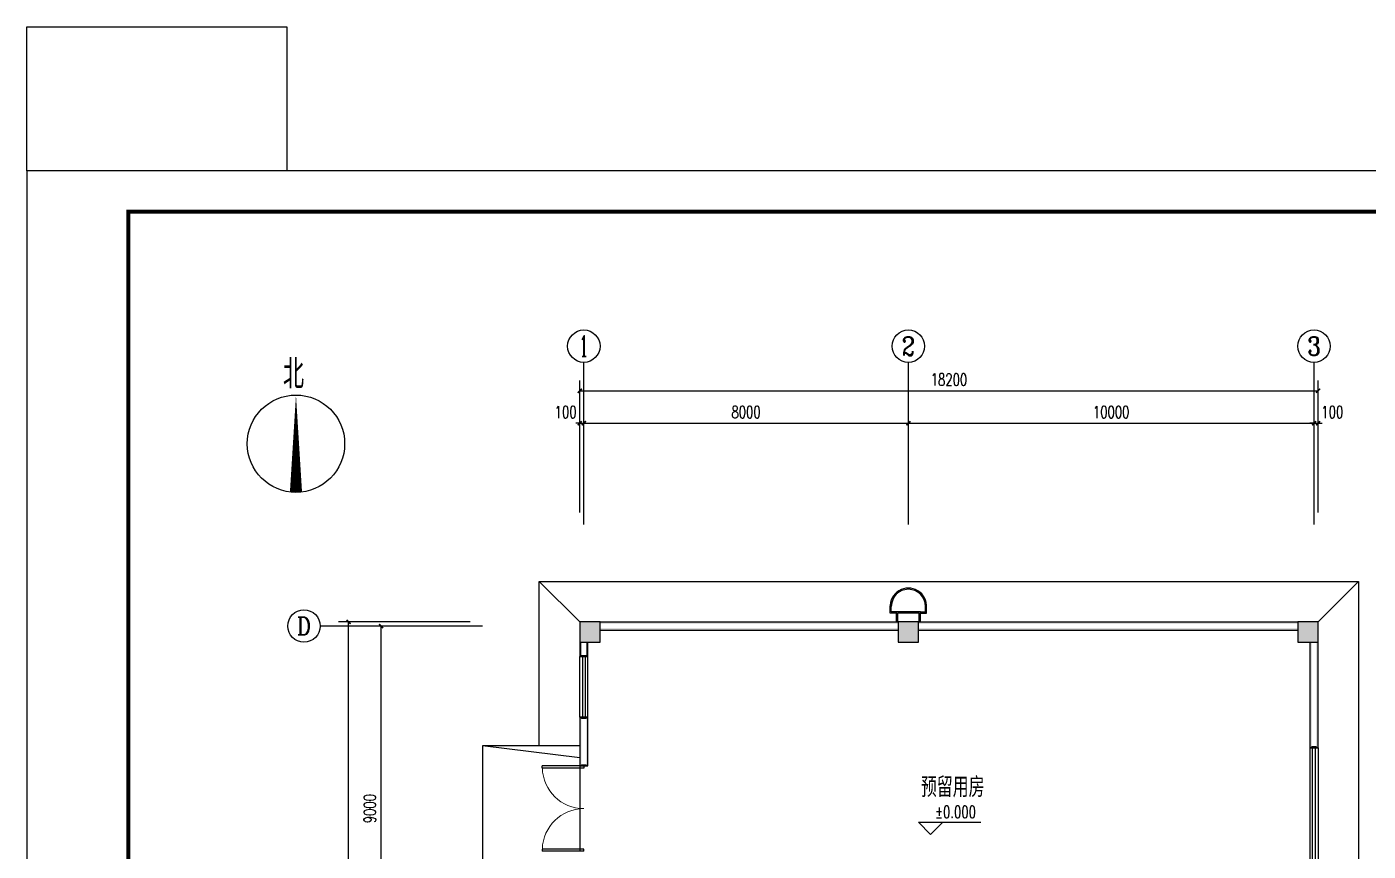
# Model space of a CAD drawing. Extents: x 5211311 to 5622788, y -441754 to -251897.
# Drawn here: x 5241988 to 5275055, y -380106 to -359784 of the extents above; entities that cross this region are included whole.
import ezdxf
from ezdxf.enums import TextEntityAlignment as Align

# ---------------------------------------------------------------- set-up
doc = ezdxf.new("R2010")
doc.units = 0
doc.header["$LTSCALE"] = 1000
doc.header["$MEASUREMENT"] = 0
doc.layers.get('0').update_dxf_attribs({"linetype": 'CONTINUOUS'})
doc.layers.get('Defpoints').update_dxf_attribs({"linetype": 'CONTINUOUS'})
doc.layers.add('_0', color=7, linetype='CONTINUOUS', lineweight=25)
for name, color, linetype in [('AXIS_TEXT', 7, 'CONTINUOUS'), ('PUB_HATCH', 8, 'CONTINUOUS'), ('PUB_TITLE', 4, 'CONTINUOUS'), ('建筑底图', 251, 'CONTINUOUS')]:
    doc.layers.add(name, color=color, linetype=linetype)
doc.styles.add('_HZTXT', font='txt.shx', dxfattribs={"width": 0.8, "bigfont": 'HZTXT.shx'})
doc.styles.add('_TCH_AXIS', font='COMPLEX', dxfattribs={"bigfont": 'GBCBIG'})
doc.styles.add('_TCH_DIM', font='SIMPLEX', dxfattribs={"bigfont": 'GBCBIG'})
doc.styles.add('_TCH_DIM_T3', font='SIMPLEX', dxfattribs={"width": 0.705882, "bigfont": 'GBCBIG'})
doc.styles.add('COMPLEX', font='COMPLEX')
doc.dimstyles.new('_TCH_ARCH&&100', dxfattribs={"dimtxt": 297.5, "dimasz": 100, "dimexe": 250, "dimexo": 300, "dimgap": 126.25, "dimtad": 1, "dimdec": 0, "dimzin": 0, "dimdsep": 46, "dimtxsty": '_TCH_DIM_T3', "dimblk": 'ARCHTICK', "dimcen": 0.09, "dimclrt": 7, "dimazin": 2, "dimtfac": 1, "dimtdec": 0, "dimtix": 1, "dimtmove": 2, "dimatfit": 3, "dimfxl": 0, "dimtolj": 1, "dimtzin": 0, "dimarcsym": 0})

# ---------------------------------------------------------------- blocks, each defined once
blk = doc.blocks.new('$TCHSYS$WIN2D')
for p, q in [((-0.5, 0.5), (0.5, 0.5)), ((-0.5, 0.5), (-0.5, -0.5)), ((0.5, 0.5), (0.5, -0.5)), ((0.5, 0.167), (-0.5, 0.167)), ((0.5, -0.167), (-0.5, -0.167)), ((-0.5, -0.5), (0.5, -0.5))]:
    blk.add_line(p, q)
blk = doc.blocks.new('$DorLib2D$00000002')
for p, q in [((-0.5, 0), (-0.5, 0.4875)), ((-0.475, 0.4875), (-0.5, 0.4875)), ((-0.475, 0), (-0.475, 0.4875)), ((0.475, 0), (0.475, 0.4875)), ((0.475, 0.4875), (0.5, 0.4875)), ((0.5, 0), (0.5, 0.4875)), ((-0.5, 0), (-0.475, 0)), ((0.5, 0), (0.475, 0))]:
    blk.add_line(p, q)
at = {"lineweight": 13}
for centre, start, end in [((-0.4875, 0), 0, 88.53072), ((0.4875, 0), 91.46928, 180)]:
    blk.add_arc(centre, 0.4875, start, end, dxfattribs=at)
blk = doc.blocks.new('_FZH')
blk.add_lwpolyline([(-0.5, -0.5), (0.5, -0.5), (0.5, 0.5), (-0.5, 0.5)], close=True)
at = {"layer": 'PUB_HATCH'}
blk.add_solid([(-0.5, -0.5), (0.5, -0.5), (-0.5, 0.5), (0.5, 0.5)], dxfattribs=at)
blk = doc.blocks.new('_ArchTick')
at = {"color": 0, "linetype": 'ByBlock', "const_width": 0.4}
blk.add_lwpolyline([(-0.5, -0.5), (0.5, 0.5)], dxfattribs=at)
blk = doc.blocks.new('*D19')
at = {"layer": 'Defpoints', "color": 0, "transparency": 16777216}
for p in [(5250720, -374556), (5253220, -374556), (5253220, -383556)]:
    blk.add_point(p, dxfattribs=at)
at = {"layer": '建筑底图', "color": 0, "lineweight": -2, "transparency": 16777216}
for p, q in [((5252920, -374556), (5250470, -374556)), ((5250720, -383556), (5250720, -374556)), ((5252920, -383556), (5250470, -383556))]:
    blk.add_line(p, q, dxfattribs=at)
at = {"layer": '建筑底图', "color": 0, "lineweight": -2, "transparency": 16777216, "xscale": 100, "yscale": 100, "zscale": 100}
for p, rotation in [((5250720, -374556), 90), ((5250720, -383556), 270)]:
    blk.add_blockref('_ArchTick', p, dxfattribs=dict(at, rotation=rotation))
at = {"layer": '建筑底图', "color": 7, "transparency": 16777216, "insert": (5250445, -379056), "char_height": 297.5, "attachment_point": 5, "rotation": 90, "style": '_TCH_DIM_T3'}
blk.add_mtext('\\A1;9000', dxfattribs=at)
blk = doc.blocks.new('*D20')
at = {"layer": 'Defpoints', "color": 0, "transparency": 16777216}
for p in [(5249920, -374456), (5253220, -374456), (5253220, -396656)]:
    blk.add_point(p, dxfattribs=at)
at = {"layer": '建筑底图', "color": 0, "lineweight": -2, "transparency": 16777216}
for p, q in [((5252920, -374456), (5249670, -374456)), ((5249920, -396656), (5249920, -374456)), ((5252920, -396656), (5249670, -396656))]:
    blk.add_line(p, q, dxfattribs=at)
at = {"layer": '建筑底图', "color": 0, "lineweight": -2, "transparency": 16777216, "xscale": 100, "yscale": 100, "zscale": 100}
for p, rotation in [((5249920, -374456), 90), ((5249920, -396656), 270)]:
    blk.add_blockref('_ArchTick', p, dxfattribs=dict(at, rotation=rotation))
at = {"layer": '建筑底图', "color": 7, "transparency": 16777216, "insert": (5249645, -385556), "char_height": 297.5, "attachment_point": 5, "rotation": 90, "style": '_TCH_DIM_T3'}
blk.add_mtext('\\A1;22200', dxfattribs=at)
blk = doc.blocks.new('_AXISO')
blk.add_circle((0, 0), 0.5)
at = {"layer": 'AXIS_TEXT', "style": 'COMPLEX', "width": 1.041667}
blk.add_attdef('A', text='', height=0.56, dxfattribs=at).set_placement((-0.25, -0.28), (0.25, -0.28), align=Align.FIT)
blk = doc.blocks.new('*D21')
at = {"layer": 'Defpoints', "color": 0, "transparency": 16777216}
for p in [(5255720, -369556), (5255620, -372056), (5255720, -372056)]:
    blk.add_point(p, dxfattribs=at)
at = {"layer": '建筑底图', "color": 0, "lineweight": -2, "transparency": 16777216}
for p, q in [((5255620, -371756), (5255620, -369306)), ((5255720, -371756), (5255720, -369306)), ((5255620, -369556), (5255520, -369556)), ((5255620, -369556), (5255720, -369556)), ((5255720, -369556), (5255820, -369556))]:
    blk.add_line(p, q, dxfattribs=at)
at = {"layer": '建筑底图', "color": 0, "lineweight": -2, "transparency": 16777216, "xscale": 100, "yscale": 100, "zscale": 100}
blk.add_blockref('_ArchTick', (5255620, -369556), dxfattribs=at)
at = {"layer": '建筑底图', "color": 0, "lineweight": -2, "transparency": 16777216, "xscale": 100, "yscale": 100, "zscale": 100, "rotation": 180}
blk.add_blockref('_ArchTick', (5255720, -369556), dxfattribs=at)
at = {"layer": '建筑底图', "color": 7, "transparency": 16777216, "insert": (5255270, -369281), "char_height": 297.5, "attachment_point": 5, "style": '_TCH_DIM_T3'}
blk.add_mtext('\\A1;100', dxfattribs=at)
blk = doc.blocks.new('*D22')
at = {"layer": 'Defpoints', "color": 0, "transparency": 16777216}
for p in [(5263720, -369556), (5255720, -372056), (5263720, -372056)]:
    blk.add_point(p, dxfattribs=at)
at = {"layer": '建筑底图', "color": 0, "lineweight": -2, "transparency": 16777216}
for p, q in [((5255720, -371756), (5255720, -369306)), ((5263720, -371756), (5263720, -369306)), ((5255720, -369556), (5263720, -369556))]:
    blk.add_line(p, q, dxfattribs=at)
at = {"layer": '建筑底图', "color": 0, "lineweight": -2, "transparency": 16777216, "xscale": 100, "yscale": 100, "zscale": 100, "rotation": 180}
blk.add_blockref('_ArchTick', (5255720, -369556), dxfattribs=at)
at = {"layer": '建筑底图', "color": 0, "lineweight": -2, "transparency": 16777216, "xscale": 100, "yscale": 100, "zscale": 100}
blk.add_blockref('_ArchTick', (5263720, -369556), dxfattribs=at)
at = {"layer": '建筑底图', "color": 7, "transparency": 16777216, "insert": (5259720, -369281), "char_height": 297.5, "attachment_point": 5, "style": '_TCH_DIM_T3'}
blk.add_mtext('\\A1;8000', dxfattribs=at)
blk = doc.blocks.new('*D23')
at = {"layer": 'Defpoints', "color": 0, "transparency": 16777216}
for p in [(5273720, -369556), (5263720, -372056), (5273720, -372056)]:
    blk.add_point(p, dxfattribs=at)
at = {"layer": '建筑底图', "color": 0, "lineweight": -2, "transparency": 16777216}
for p, q in [((5263720, -371756), (5263720, -369306)), ((5273720, -371756), (5273720, -369306)), ((5263720, -369556), (5273720, -369556))]:
    blk.add_line(p, q, dxfattribs=at)
at = {"layer": '建筑底图', "color": 0, "lineweight": -2, "transparency": 16777216, "xscale": 100, "yscale": 100, "zscale": 100, "rotation": 180}
blk.add_blockref('_ArchTick', (5263720, -369556), dxfattribs=at)
at = {"layer": '建筑底图', "color": 0, "lineweight": -2, "transparency": 16777216, "xscale": 100, "yscale": 100, "zscale": 100}
blk.add_blockref('_ArchTick', (5273720, -369556), dxfattribs=at)
at = {"layer": '建筑底图', "color": 7, "transparency": 16777216, "insert": (5268720, -369281), "char_height": 297.5, "attachment_point": 5, "style": '_TCH_DIM_T3'}
blk.add_mtext('\\A1;10000', dxfattribs=at)
blk = doc.blocks.new('*D24')
at = {"layer": 'Defpoints', "color": 0, "transparency": 16777216}
for p in [(5273820, -369556), (5273720, -372056), (5273820, -372056)]:
    blk.add_point(p, dxfattribs=at)
at = {"layer": '建筑底图', "color": 0, "lineweight": -2, "transparency": 16777216}
for p, q in [((5273720, -371756), (5273720, -369306)), ((5273820, -371756), (5273820, -369306)), ((5273720, -369556), (5273620, -369556)), ((5273720, -369556), (5273820, -369556)), ((5273820, -369556), (5273920, -369556))]:
    blk.add_line(p, q, dxfattribs=at)
at = {"layer": '建筑底图', "color": 0, "lineweight": -2, "transparency": 16777216, "xscale": 100, "yscale": 100, "zscale": 100}
blk.add_blockref('_ArchTick', (5273720, -369556), dxfattribs=at)
at = {"layer": '建筑底图', "color": 0, "lineweight": -2, "transparency": 16777216, "xscale": 100, "yscale": 100, "zscale": 100, "rotation": 180}
blk.add_blockref('_ArchTick', (5273820, -369556), dxfattribs=at)
at = {"layer": '建筑底图', "color": 7, "transparency": 16777216, "insert": (5274170, -369281), "char_height": 297.5, "attachment_point": 5, "style": '_TCH_DIM_T3'}
blk.add_mtext('\\A1;100', dxfattribs=at)
blk = doc.blocks.new('*D25')
at = {"layer": 'Defpoints', "color": 0, "transparency": 16777216}
for p in [(5273820, -368756), (5255620, -372056), (5273820, -372056)]:
    blk.add_point(p, dxfattribs=at)
at = {"layer": '建筑底图', "color": 0, "lineweight": -2, "transparency": 16777216}
for p, q in [((5255620, -371756), (5255620, -368506)), ((5273820, -371756), (5273820, -368506)), ((5255620, -368756), (5273820, -368756))]:
    blk.add_line(p, q, dxfattribs=at)
at = {"layer": '建筑底图', "color": 0, "lineweight": -2, "transparency": 16777216, "xscale": 100, "yscale": 100, "zscale": 100, "rotation": 180}
blk.add_blockref('_ArchTick', (5255620, -368756), dxfattribs=at)
at = {"layer": '建筑底图', "color": 0, "lineweight": -2, "transparency": 16777216, "xscale": 100, "yscale": 100, "zscale": 100}
blk.add_blockref('_ArchTick', (5273820, -368756), dxfattribs=at)
at = {"layer": '建筑底图', "color": 7, "transparency": 16777216, "insert": (5264720, -368481), "char_height": 297.5, "attachment_point": 5, "style": '_TCH_DIM_T3'}
blk.add_mtext('\\A1;18200', dxfattribs=at)

msp = doc.modelspace()

# ---------------------------------------------------------------- hatches: boundary and pattern name
at = {"layer": '建筑底图'}
for points in [[(5256120.1, -374456.3), (5255620.1, -374456.3), (5255660.1, -374496.3), (5256080.1, -374496.3)], [(5255620.1, -374456.3), (5255620.1, -374956.3), (5255660.1, -374916.3), (5255660.1, -374496.3)], [(5256120.1, -374956.3), (5256120.1, -374456.3), (5256080.1, -374496.3), (5256080.1, -374916.3)], [(5263470.1, -374496.3), (5263470.1, -374456.3), (5256120.1, -374456.3), (5256120.1, -374496.3)], [(5263470.1, -374656.3), (5263470.1, -374616.3), (5256120.1, -374616.3), (5256120.1, -374656.3)], [(5263970.1, -374456.3), (5263470.1, -374456.3), (5263510.1, -374496.3), (5263930.1, -374496.3)], [(5263470.1, -374456.3), (5263470.1, -374956.3), (5263510.1, -374916.3), (5263510.1, -374496.3)], [(5263970.1, -374956.3), (5263970.1, -374456.3), (5263930.1, -374496.3), (5263930.1, -374916.3)], [(5273320.1, -374496.3), (5273320.1, -374456.3), (5263970.1, -374456.3), (5263970.1, -374496.3)], [(5273320.1, -374656.3), (5273320.1, -374616.3), (5263970.1, -374616.3), (5263970.1, -374656.3)], [(5273820.1, -374456.3), (5273320.1, -374456.3), (5273360.1, -374496.3), (5273780.1, -374496.3)], [(5273320.1, -374456.3), (5273320.1, -374956.3), (5273360.1, -374916.3), (5273360.1, -374496.3)], [(5273820.1, -374956.3), (5273820.1, -374456.3), (5273780.1, -374496.3), (5273780.1, -374916.3)], [(5255620.1, -374956.3), (5256120.1, -374956.3), (5256080.1, -374916.3), (5255660.1, -374916.3)], [(5255660.1, -374956.3), (5255620.1, -374956.3), (5255620.1, -375306.3), (5255660.1, -375266.3)], [(5255820.1, -374956.3), (5255780.1, -374956.3), (5255780.1, -375266.3), (5255820.1, -375306.3)], [(5263470.1, -374956.3), (5263970.1, -374956.3), (5263930.1, -374916.3), (5263510.1, -374916.3)], [(5273320.1, -374956.3), (5273820.1, -374956.3), (5273780.1, -374916.3), (5273360.1, -374916.3)], [(5273660.1, -374956.3), (5273620.1, -374956.3), (5273620.1, -377556.3), (5273660.1, -377516.3)], [(5273820.1, -374956.3), (5273780.1, -374956.3), (5273780.1, -377516.3), (5273820.1, -377556.3)], [(5255620.1, -375306.3), (5255820.1, -375306.3), (5255780.1, -375266.3), (5255660.1, -375266.3)], [(5255620.1, -376806.3), (5255620.1, -378006.3), (5255660.1, -377966.3), (5255660.1, -376846.3)], [(5255820.1, -376806.3), (5255620.1, -376806.3), (5255660.1, -376846.3), (5255780.1, -376846.3)], [(5255820.1, -378006.3), (5255820.1, -376806.3), (5255780.1, -376846.3), (5255780.1, -377966.3)], [(5273620.1, -377556.3), (5273820.1, -377556.3), (5273780.1, -377516.3), (5273660.1, -377516.3)], [(5255620.1, -378006.3), (5255820.1, -378006.3), (5255780.1, -377966.3), (5255660.1, -377966.3)]]:
    msp.add_hatch(color=256, dxfattribs=at).paths.add_polyline_path(points)

# ---------------------------------------------------------------- linework, layer by layer
at = {"layer": '_0', "color": 0}
msp.add_lwpolyline([(5241988.4, -359783.9), (5248400.7, -359783.9), (5248400.7, -363337.3), (5241988.4, -363337.3)], close=True, dxfattribs=at)
at = {"layer": 'PUB_TITLE', "color": 4}
msp.add_lwpolyline([(5241988.4, -422737.3), (5326088.4, -422737.3), (5326088.4, -363337.3), (5241988.4, -363337.3)], close=True, dxfattribs=at)
at = {"layer": 'PUB_TITLE', "color": 4, "const_width": 100}
msp.add_lwpolyline([(5244488.4, -421737.3), (5325088.4, -421737.3), (5325088.4, -364337.3), (5244488.4, -364337.3)], close=True, dxfattribs=at)
at = {"layer": '建筑底图'}
for p, q in [((5255720.1, -372056.3), (5255720.1, -368056.3)), ((5263720.1, -372056.3), (5263720.1, -368056.3)), ((5273720.1, -372056.3), (5273720.1, -368056.3)), ((5255620.1, -374456.3), (5254620.1, -373456.3)), ((5273820.1, -374456.3), (5274820.1, -373456.3)), ((5263271.1, -374236.3), (5263271.1, -374056.3)), ((5263420.1, -374236.3), (5263271.1, -374236.3)), ((5263300.1, -374206.3), (5263300.1, -374071)), ((5263420.1, -374206.3), (5263300.1, -374206.3)), ((5264020.1, -374206.3), (5264140.1, -374206.3)), ((5264020.1, -374236.3), (5264169.1, -374236.3)), ((5264140.1, -374206.3), (5264140.1, -374071)), ((5264169.1, -374236.3), (5264169.1, -374056.3)), ((5253220.1, -374556.3), (5249220.1, -374556.3)), ((5256120.1, -374456.3), (5263470.1, -374456.3)), ((5263970.1, -374456.3), (5273320.1, -374456.3)), ((5255620.1, -374956.3), (5255620.1, -375306.3)), ((5255820.1, -375306.3), (5255820.1, -374956.3)), ((5256120.1, -374656.3), (5263470.1, -374656.3)), ((5263970.1, -374656.3), (5273320.1, -374656.3)), ((5273620.1, -374956.3), (5273620.1, -377556.3)), ((5273820.1, -377556.3), (5273820.1, -374956.3)), ((5255620.1, -375306.3), (5255820.1, -375306.3)), ((5255620.1, -376806.3), (5255620.1, -378006.3)), ((5255820.1, -376806.3), (5255620.1, -376806.3)), ((5255820.1, -378006.3), (5255820.1, -376806.3)), ((5253220.1, -377506.3), (5253220.1, -380606.3)), ((5255620.1, -377806.3), (5253220.1, -377506.3)), ((5255620.1, -377506.3), (5253220.1, -377506.3)), ((5273620.1, -377556.3), (5273820.1, -377556.3)), ((5255620.1, -378006.3), (5255620.1, -380106.3)), ((5255620.1, -378006.3), (5255820.1, -378006.3)), ((5264266.6, -379693.1), (5263966.6, -379393.1)), ((5263966.6, -379393.1), (5265506.8, -379393.1)), ((5264266.6, -379693.1), (5264566.6, -379393.1))]:
    msp.add_line(p, q, dxfattribs=at)
msp.add_lwpolyline([(5248623.7, -371261.1, 300, 0, 0), (5248623.7, -368861.1, 0, 0, 0)], format="xyseb", dxfattribs=at)
for points in [[(5254620.1, -377506.3), (5254620.1, -373456.3), (5274820.1, -373456.3), (5274820.1, -397656.3), (5270270.1, -397656.3)], [(5264020.1, -374456.3), (5264020.1, -374206.3), (5263420.1, -374206.3), (5263420.1, -374456.3)], [(5263990.1, -374456.3), (5263990.1, -374236.3), (5263450.1, -374236.3), (5263450.1, -374456.3)]]:
    msp.add_lwpolyline(points, dxfattribs=at)
msp.add_circle((5248623.7, -370061.1), 1200, dxfattribs=at)
for radius, start, end in [(450, 356.17745, 183.82255), (420, 0, 180)]:
    msp.add_arc((5263720.1, -374071), radius, start, end, dxfattribs=at)

# ---------------------------------------------------------------- block references
ref = msp.add_blockref('_AXISO', (5255720.1, -367656.3), dxfattribs=dict(at, xscale=800, yscale=800, zscale=800))
ref.add_attrib('A', '1', dxfattribs={"layer": 'AXIS_TEXT', "color": 0, "height": 514.7, "style": '_TCH_AXIS'}).set_placement((5255609.8, -367913.6), (5255830.4, -367913.6), align=Align.FIT)
ref = msp.add_blockref('_AXISO', (5263720.1, -367656.3), dxfattribs=dict(at, xscale=800, yscale=800, zscale=800))
ref.add_attrib('A', '2', dxfattribs={"layer": 'AXIS_TEXT', "color": 0, "height": 465.9, "style": '_TCH_AXIS'}).set_placement((5263564.7, -367889.2), (5263875.4, -367889.2), align=Align.FIT)
ref = msp.add_blockref('_AXISO', (5273720.1, -367656.3), dxfattribs=dict(at, xscale=800, yscale=800, zscale=800))
ref.add_attrib('A', '3', dxfattribs={"layer": 'AXIS_TEXT', "color": 0, "height": 465.9, "style": '_TCH_AXIS'}).set_placement((5273564.7, -367889.2), (5273875.4, -367889.2), align=Align.FIT)
ref = msp.add_blockref('_AXISO', (5248820.1, -374556.3), dxfattribs=dict(at, xscale=800, yscale=800, zscale=800))
ref.add_attrib('A', 'D', dxfattribs={"layer": 'AXIS_TEXT', "color": 0, "height": 435.3, "style": '_TCH_AXIS'}).set_placement((5248643.9, -374773.9), (5248996.2, -374773.9), align=Align.FIT)
at = {"layer": '建筑底图', "xscale": 500, "yscale": 500, "zscale": 500}
for p in [(5255870.1, -374706.3), (5263720.1, -374706.3), (5273570.1, -374706.3)]:
    msp.add_blockref('_FZH', p, dxfattribs=at)
at = {"layer": '建筑底图'}
for name, p, xscale, yscale, zscale, rotation in [('$TCHSYS$WIN2D', (5255720.1, -376056.3), -1500, 200, -1500, 270.0000000000237), ('$TCHSYS$WIN2D', (5273720.1, -379056.3), 3000, -200, 3000, 269.9999999999763), ('$DorLib2D$00000002', (5255720.1, -379056.3), -2100, -2100, -2100, 270.0000000000237)]:
    msp.add_blockref(name, p, dxfattribs=dict(at, xscale=xscale, yscale=yscale, zscale=zscale, rotation=rotation))

# ---------------------------------------------------------------- texts
at = {"layer": '建筑底图', "style": '_TCH_DIM'}
msp.add_text('北', height=723.4, dxfattribs=at).set_placement((5248302.4, -368707.4))
at = {"layer": '建筑底图'}
for s, height, style, width, p in [('预留用房', 490.23, '_HZTXT', 0.8, (5264029, -378773.6)), ('%%P0.000', 297.5, '_TCH_DIM', 0.705882, (5264376.8, -379288.1))]:
    msp.add_text(s, height=height, dxfattribs=dict(at, style=style, width=width)).set_placement(p)

# ---------------------------------------------------------------- dimensions: what is measured, and where the dimension line sits
for p1, p2, distance, picture, middle in [((5255620.1, -372056.3), (5273820.1, -372056.3), 3300, '*D25', (5264720.1, -368481.3)), ((5255720.1, -372056.3), (5263720.1, -372056.3), 2500, '*D22', (5259720.1, -369281.3)), ((5263720.1, -372056.3), (5273720.1, -372056.3), 2500, '*D23', (5268720.1, -369281.3)), ((5253220.1, -396656.3), (5253220.1, -374456.3), 3300, '*D20', (5249645.1, -385556.3)), ((5253220.1, -383556.3), (5253220.1, -374556.3), 2500, '*D19', (5250445.1, -379056.3))]:
    dim = msp.add_aligned_dim(p1=p1, p2=p2, distance=distance, dimstyle='_TCH_ARCH&&100', dxfattribs=at)
    dim.commit()
    dim.dimension.update_dxf_attribs({"geometry": picture, "text_midpoint": middle})
for base, p1, p2, picture, middle in [((5255720.1, -369556.3), (5255620.1, -372056.3), (5255720.1, -372056.3), '*D21', (5255270.1, -369281.3)), ((5273820.1, -369556.3), (5273720.1, -372056.3), (5273820.1, -372056.3), '*D24', (5274170.1, -369281.3))]:
    dim = msp.add_linear_dim(base=base, p1=p1, p2=p2, angle=0, dimstyle='_TCH_ARCH&&100', dxfattribs=at)
    dim.commit()
    dim.dimension.update_dxf_attribs({"geometry": picture, "text_midpoint": middle, "dimtype": 129})

doc.saveas('drawing.dxf')
